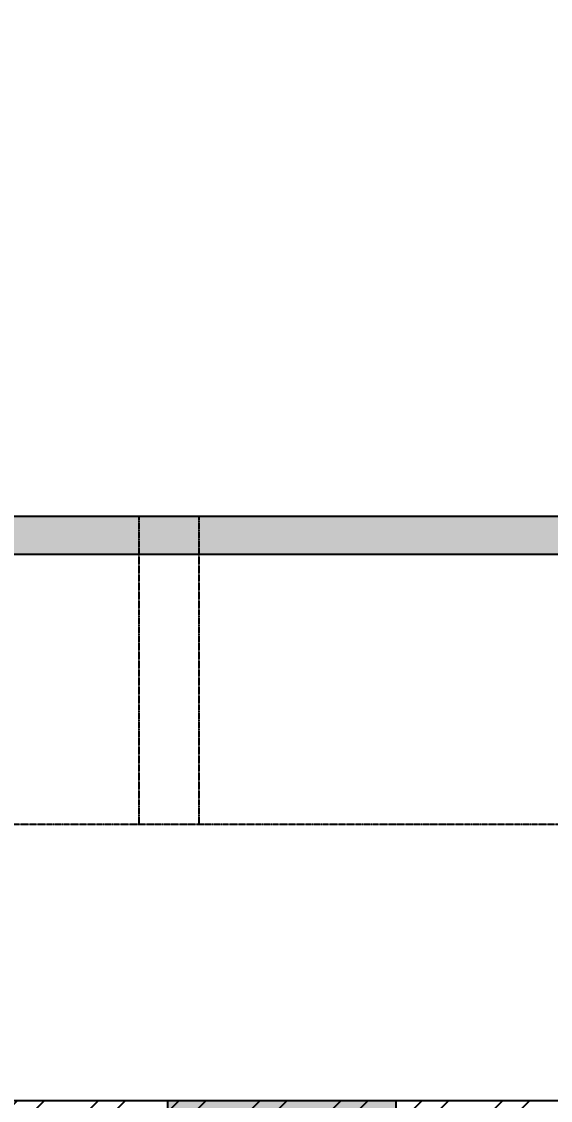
# Model space of a CAD drawing. Header units: millimetres. Extents: x -176651 to 424033, y -469666 to 486614.
# Drawn here: x 167984 to 168865, y 88100 to 89897 of the extents above; entities that cross this region are included whole.
import ezdxf

# ---------------------------------------------------------------- set-up
doc = ezdxf.new("R2010")
doc.units = ezdxf.units.MM
doc.linetypes.add('1625_East Villa$0$DASHED', pattern=[0.75, 0.5, -0.25])
for name, color, linetype in [('1625_East Villa$0$ad-Elevation 10', 8, 'Continuous'), ('1625_East Villa$0$ad-Furniture', 8, 'Continuous'), ('1625_East Villa$0$ad-Wall', 8, 'Continuous'), ('1625_East Villa$0$ad-Wall hatch', 8, 'Continuous'), ('1625E_Columns$0$ad-Column', 8, 'Continuous'), ('1625E_Columns$0$ad-Column Hatch', 8, 'Continuous'), ('Site Levels$0$ad-Lvl-Plinth', 30, 'Continuous')]:
    doc.layers.add(name, color=color, linetype=linetype)
doc.layers.add('1625_East Villa$0$ad-Landscape', color=8, linetype='Continuous', lineweight=35)
doc.styles.add('Site Levels$0$Sections_The woods Site plan_Entrances$0$Standard', font='arial.ttf')

# ---------------------------------------------------------------- blocks, each defined once
blk = doc.blocks.new('1625_East Villa$0$bamboo')
at = {"layer": '1625_East Villa$0$ad-Landscape', "color": 76}
for p, q in [((-57.1, 6), (-247.1, -49.8)), ((-12.4, -16.3), (-113, -440.5)), ((77, -94.4), (121.7, -172.6)), ((-470.6, -139.1), (-761.2, -217.2))]:
    blk.add_line(p, q, dxfattribs=at)
at = {"layer": '1625_East Villa$0$ad-Landscape', "color": 62}
blk.add_line((-124.2, -652.6), (-157.7, -842.3), dxfattribs=at)
at = {"layer": '1625_East Villa$0$ad-Landscape', "color": 76}
for points in [[(-510.6, -20.7), (-560, 126.9), (-536.5, -42), (-510.6, -20.7)], [(-494.9, -22.2), (-353, 51.3), (-466.5, -56.7), (-487.8, -30.9)], [(319, -89.9), (285.1, -119.1), (265.6, 40.8), (311.8, -81.4)], [(257.2, -69.4), (216.1, -90.1), (153, 17.6), (248.8, -76.7)], [(-535, -26.3), (-506.5, -60.8), (-666.8, -77), (-543.6, -33.4)], [(-174.3, -160.5), (-173.7, -0.6), (-130.6, -151.3), (-163.4, -158.2)], [(620.2, -20.1), (509.9, -11.8), (602, -50.4), (611.7, -27.3)], [(706.2, -34.4), (782.6, -174.8), (672.3, -63.6), (697.7, -41.7)], [(868.3, -184.3), (818.9, -36.7), (842.4, -205.6), (868.3, -184.3)], [(325.1, -114.1), (471.7, -61.8), (303.3, -88.7), (325.1, -114.1)], [(568.1, -79.5), (505.1, -74.8), (519.6, -91.7), (559.6, -86.8)], [(631.1, -84.2), (625.1, -163), (608.1, -74.6), (623.8, -75.8)], [(-511, -108), (-521.6, -218), (-481.1, -126.7), (-503.9, -116.6)], [(-446.7, -98.3), (-368, -105.9), (-456.8, -121.2), (-455.3, -105.4)], [(-84.5, -153), (-41.3, -86.9), (-69, -172.5), (-82.2, -163.9)], [(237.9, -115.5), (127.6, -107.2), (219.7, -145.8), (229.4, -122.8)], [(884, -185.9), (1025.9, -112.3), (912.4, -220.4), (891.1, -194.5)], [(988, -239.9), (954.1, -269), (934.6, -109.2), (980.8, -231.4)], [(-183, -173.7), (-336.7, -149), (-176.1, -206.5), (-183, -173.7)], [(323.9, -129.9), (400.4, -270.3), (290, -159), (315.4, -137.2)], [(360, -280.8), (326.1, -310), (306.6, -150.1), (352.7, -272.3)], [(494.6, -296.8), (495.3, -137), (538.4, -287.6), (505.6, -294.5)], [(926.2, -219.4), (885, -240.1), (822, -132.4), (917.7, -226.7)], [(-452.7, -161.2), (-458.7, -224.1), (-441.4, -209.9), (-445.5, -169.8)], [(-189.3, -197.8), (-145.6, -188.6), (-205.5, -338.1), (-187, -208.8)], [(-31.6, -187.5), (21.3, -222), (16.7, -200.1), (-20.7, -185.2)], [(185.8, -175), (122.8, -170.2), (137.4, -187.2), (177.4, -182.3)], [(298.2, -260.3), (257, -281), (193.9, -173.3), (289.7, -267.6)], [(248.8, -179.7), (242.8, -258.4), (225.8, -170), (241.6, -171.2)], [(922.9, -320.7), (873.5, -173.1), (897.1, -342), (922.9, -320.7)], [(-105.9, -214.5), (-13.2, -274.9), (-75.4, -196.7), (-94.9, -212.2)], [(114.3, -335.4), (80.4, -364.5), (60.9, -204.6), (107, -326.9)], [(584.4, -289.3), (627.6, -223.2), (600, -308.9), (586.7, -300.3)], [(843.9, -189.9), (872.4, -224.4), (712.1, -240.6), (835.3, -197)], [(994.1, -264.1), (1140.7, -211.8), (972.3, -238.7), (994.1, -264.1)], [(-363.6, -376.3), (-397.5, -405.4), (-417, -245.5), (-370.9, -367.8)], [(-196.6, -388.9), (-246, -241.3), (-222.5, -410.2), (-196.6, -388.9)], [(-145, -245.6), (-99, -247.3), (-95.6, -372), (-134.1, -243.3)], [(52.5, -314.9), (11.3, -335.6), (-51.8, -227.9), (44, -322.2)], [(366.1, -305), (512.7, -252.7), (344.3, -279.6), (366.1, -305)], [(822.2, -251.3), (842, -292.9), (733.1, -353.8), (829.3, -259.9)], [(906.9, -265.5), (796.6, -257.2), (888.7, -295.8), (898.4, -272.8)], [(932.3, -262), (1010.9, -269.6), (922.2, -284.8), (923.7, -269.1)], [(938.6, -322.2), (1080.5, -248.7), (967.1, -356.7), (945.7, -330.8)], [(-425.4, -355.8), (-466.6, -376.5), (-529.7, -268.8), (-433.9, -363.1)], [(278.8, -306.4), (168.6, -298.1), (260.7, -336.7), (270.4, -313.7)], [(486, -310), (332.3, -285.3), (492.9, -342.8), (486, -310)], [(663.5, -416.2), (614.1, -268.5), (637.6, -437.5), (663.5, -416.2)], [(867.9, -271.6), (857.4, -381.7), (897.8, -290.4), (875, -280.2)], [(992.9, -279.9), (1069.3, -420.3), (959, -309), (984.4, -287.2)], [(-180.9, -390.4), (-39, -316.9), (-152.5, -424.9), (-173.8, -399)], [(120.3, -359.6), (266.9, -307.2), (98.5, -334.2), (120.3, -359.6)], [(364.9, -320.8), (441.3, -461.2), (331, -349.9), (356.4, -328.1)], [(479.7, -334.2), (523.4, -325), (463.5, -474.5), (482, -345.1)], [(563.1, -350.9), (655.8, -411.2), (593.6, -333), (574, -348.6)], [(637.4, -323.8), (690.3, -358.3), (685.7, -336.5), (648.3, -321.5)], [(898.6, -326.3), (927, -360.8), (766.8, -377), (889.9, -333.4)], [(854.8, -325), (791.8, -320.2), (806.4, -337.2), (846.3, -332.2)], [(917.8, -329.7), (911.8, -408.4), (894.8, -320), (910.5, -321.2)], [(926.3, -324.9), (920.3, -387.8), (937.5, -373.5), (933.4, -333.5)], [(-357.5, -400.5), (-210.9, -348.1), (-379.3, -375.1), (-357.5, -400.5)], [(-73.8, -511.6), (-123.1, -364), (-99.6, -532.9), (-73.8, -511.6)], [(33.1, -361), (-77.2, -352.7), (14.9, -391.3), (24.6, -368.2)], [(119.1, -375.3), (195.6, -515.7), (85.2, -404.5), (110.7, -382.6)], [(226.8, -365.9), (163.8, -361.1), (178.3, -378.1), (218.3, -373.2)], [(289.8, -370.6), (283.8, -449.3), (266.8, -360.9), (282.5, -362.1)], [(524, -381.9), (570, -383.6), (573.4, -508.4), (534.9, -379.6)], [(679.2, -417.7), (821.1, -344.1), (707.7, -452.2), (686.3, -426.3)], [(-444.7, -401.9), (-555, -393.6), (-462.9, -432.2), (-453.2, -409.1)], [(-358.7, -416.2), (-282.3, -556.6), (-392.6, -445.4), (-367.2, -423.5)], [(-221, -394.5), (-192.5, -429), (-352.8, -445.2), (-229.6, -401.6)], [(-19, -420.4), (-82, -415.7), (-67.4, -432.6), (-27.4, -427.7)], [(44, -425.1), (38, -503.9), (21, -415.5), (36.8, -416.7)], [(598.6, -492.1), (557.4, -512.8), (494.3, -405.1), (590.1, -499.4)], [(660.4, -512.6), (626.5, -541.8), (607, -381.9), (653.1, -504.2)], [(813.7, -538.9), (764.3, -391.3), (787.8, -560.2), (813.7, -538.9)], [(876.8, -387.7), (896.6, -429.3), (787.7, -490.1), (883.9, -396.3)], [(922.5, -407.9), (912, -518), (952.4, -426.7), (929.6, -416.6)], [(986.9, -398.3), (1065.5, -405.9), (976.8, -421.1), (978.3, -405.4)], [(-58, -513.1), (83.9, -439.6), (-29.6, -547.6), (-50.9, -521.7)], [(639.2, -421.7), (667.6, -456.2), (507.4, -472.5), (630.5, -428.8)], [(-496.8, -461.3), (-559.8, -456.6), (-545.3, -473.5), (-505.3, -468.6)], [(-433.8, -466), (-439.8, -544.8), (-456.8, -456.4), (-441.1, -457.6)], [(-242.7, -455.8), (-222.9, -497.4), (-331.8, -558.3), (-235.6, -464.5)], [(-197, -476.1), (-207.5, -586.2), (-167.1, -494.9), (-189.9, -484.8)], [(-132.6, -466.5), (-54, -474.1), (-142.8, -489.3), (-141.3, -473.6)], [(617.4, -483.1), (637.2, -524.7), (528.3, -585.6), (624.5, -491.7)], [(666.4, -536.8), (813, -484.5), (644.6, -511.4), (666.4, -536.8)], [(829.4, -540.4), (971.3, -466.8), (857.8, -574.9), (836.5, -549)], [(980.9, -461.2), (974.9, -524.1), (992.1, -509.9), (988, -469.8)], [(-98.1, -517.2), (-69.7, -551.7), (-229.9, -567.9), (-106.7, -524.3)], [(-138.6, -529.4), (-144.7, -592.3), (-127.4, -578.1), (-131.5, -538)], [(579.2, -538.2), (468.9, -529.9), (561.1, -568.5), (570.7, -545.5)], [(663.1, -503.4), (652.6, -613.5), (693, -522.2), (670.2, -512)], [(727.5, -493.8), (806.1, -501.4), (717.4, -516.6), (718.9, -500.9)], [(-363.6, -689.9), (-397.5, -719), (-417, -559.2), (-370.9, -681.4)], [(414.6, -689.9), (380.7, -719), (361.2, -559.2), (407.3, -681.4)], [(551.1, -689.9), (517.2, -719), (497.7, -559.2), (543.9, -681.4)], [(665.2, -552.6), (741.7, -693), (631.3, -581.7), (656.8, -559.9)], [(789.3, -544.5), (817.8, -578.9), (657.5, -595.2), (780.7, -551.6)], [(721.5, -556.7), (715.5, -619.6), (732.7, -605.4), (728.6, -565.3)], [(936.5, -702.5), (887.2, -554.9), (910.7, -723.8), (936.5, -702.5)], [(767.6, -605.8), (787.4, -647.4), (678.5, -708.3), (774.7, -614.5)], [(813.3, -626.1), (802.7, -736.2), (843.2, -644.9), (820.4, -634.7)], [(877.7, -616.5), (956.3, -624.1), (867.5, -639.3), (869, -623.6)], [(952.3, -704), (1094.2, -630.5), (980.7, -738.5), (959.4, -712.7)], [(871.6, -679.4), (865.6, -742.3), (882.9, -728.1), (878.8, -688)], [(912.2, -708.1), (940.6, -742.6), (780.4, -758.8), (903.6, -715.2)], [(890.5, -769.5), (910.3, -811.1), (801.3, -871.9), (897.6, -778.1)], [(936.1, -789.8), (925.6, -899.8), (966.1, -808.5), (943.2, -798.4)], [(796.9, -949), (763, -978.1), (743.5, -818.2), (789.6, -940.5)], [(735.1, -928.5), (693.9, -949.2), (630.8, -841.5), (726.6, -935.8)], [(803, -973.2), (949.5, -920.8), (781.1, -947.8), (803, -973.2)], [(801.8, -988.9), (878.2, -1129.3), (767.9, -1018.1), (793.3, -996.2)], [(726.7, -1038.7), (720.7, -1117.5), (703.7, -1029.1), (719.4, -1030.3)], [(651.9, -1167.6), (793.8, -1094.1), (680.3, -1202.1), (659, -1176.3)], [(700.2, -1243.7), (778.8, -1251.3), (690.1, -1266.6), (691.6, -1250.8)]]:
    blk.add_lwpolyline(points, dxfattribs=at)
at = {"layer": '1625_East Villa$0$ad-Landscape', "color": 62}
for points in [[(-780.4, -124), (-821.5, -144.7), (-884.6, -37), (-788.8, -131.3)], [(-875.9, -24.9), (-881.9, -87.8), (-864.7, -73.6), (-868.8, -33.5)], [(-718.6, -144.5), (-752.5, -173.6), (-772, -13.7), (-725.8, -136)], [(-556.7, -87.7), (-536.9, -129.3), (-645.8, -190.1), (-549.6, -96.3)], [(-712.5, -168.7), (-565.9, -116.3), (-734.3, -143.3), (-712.5, -168.7)], [(-799.7, -170.1), (-910, -161.8), (-817.9, -200.4), (-808.2, -177.3)], [(-713.7, -184.4), (-637.3, -324.8), (-747.6, -213.6), (-722.2, -191.7)], [(-851.8, -229.5), (-914.8, -224.8), (-900.2, -241.7), (-860.3, -236.8)], [(-788.8, -234.2), (-794.8, -313), (-811.8, -224.6), (-796, -225.8)], [(-841.4, -403.5), (-875.3, -432.7), (-894.8, -272.8), (-848.7, -395.1)], [(-835.4, -427.8), (-688.8, -375.4), (-857.2, -402.4), (-835.4, -427.8)], [(-836.6, -443.5), (-760.1, -583.9), (-870.5, -472.6), (-845, -450.8)], [(-425.4, -669.4), (-466.6, -690.1), (-529.7, -582.4), (-433.9, -676.7)], [(-119.8, -578.6), (-100, -620.2), (-209, -681), (-112.7, -587.2)], [(-74.2, -598.9), (-84.7, -708.9), (-44.2, -617.6), (-67, -607.5)], [(8.2, -743.4), (-41.2, -595.8), (-17.7, -764.7), (8.2, -743.4)], [(-9.8, -589.2), (68.8, -596.8), (-19.9, -612), (-18.4, -596.3)], [(352.8, -669.4), (311.6, -690.1), (248.5, -582.4), (344.3, -676.7)], [(489.3, -669.4), (448.2, -690.1), (385.1, -582.4), (480.9, -676.7)], [(527.1, -597.7), (464.1, -593), (478.7, -609.9), (518.7, -605)], [(590.2, -602.4), (584.1, -681.2), (567.1, -592.8), (582.9, -593.9)], [(-827.8, -744.4), (-861.7, -773.6), (-881.2, -613.7), (-835.1, -736)], [(-589.2, -724), (-630.4, -744.6), (-693.5, -636.9), (-597.7, -731.2)], [(-527.4, -744.4), (-561.3, -773.6), (-580.8, -613.7), (-534.7, -736)], [(-357.5, -714.1), (-210.9, -661.7), (-379.3, -688.7), (-357.5, -714.1)], [(-15.8, -652.1), (-21.8, -715), (-4.6, -700.8), (-8.7, -660.7)], [(23.9, -744.9), (165.8, -671.4), (52.3, -779.4), (31, -753.6)], [(420.7, -714.1), (567.3, -661.7), (398.9, -688.7), (420.7, -714.1)], [(557.2, -714.1), (703.8, -661.7), (535.4, -688.7), (557.2, -714.1)], [(-821.7, -768.6), (-675.1, -716.3), (-843.5, -743.3), (-821.7, -768.6)], [(-444.7, -715.5), (-555, -707.2), (-462.9, -745.8), (-453.2, -722.8)], [(-521.3, -768.6), (-374.8, -716.3), (-543.2, -743.3), (-521.3, -768.6)], [(284.5, -805.8), (243.4, -826.4), (180.3, -718.7), (276.1, -813.1)], [(333.5, -715.5), (223.2, -707.2), (315.3, -745.8), (325, -722.8)], [(346.4, -826.2), (312.4, -855.4), (293, -695.5), (339.1, -817.8)], [(470, -715.5), (359.7, -707.2), (451.8, -745.8), (461.5, -722.8)], [(-358.7, -729.9), (-282.3, -870.2), (-392.6, -759), (-367.2, -737.1)], [(-16.2, -749), (12.3, -783.5), (-148, -799.7), (-24.8, -756.1)], [(419.5, -729.9), (495.9, -870.2), (385.6, -759), (411, -737.1)], [(556, -729.9), (632.4, -870.2), (522.1, -759), (547.5, -737.1)], [(-822.9, -784.4), (-746.5, -924.8), (-856.8, -813.5), (-831.4, -791.7)], [(-608.6, -770), (-718.8, -761.8), (-626.7, -800.3), (-617.1, -777.3)], [(-513.8, -908.1), (-547.7, -937.2), (-567.2, -777.3), (-521, -899.6)], [(-496.8, -774.9), (-559.8, -770.2), (-545.3, -787.1), (-505.3, -782.2)], [(-522.5, -784.4), (-446.1, -924.8), (-556.4, -813.5), (-531, -791.7)], [(-433.8, -779.7), (-439.8, -858.4), (-456.8, -770), (-441.1, -771.2)], [(281.4, -774.9), (218.4, -770.2), (232.9, -787.1), (272.9, -782.2)], [(344.4, -779.7), (338.4, -858.4), (321.4, -770), (337.1, -771.2)], [(417.9, -774.9), (354.9, -770.2), (369.5, -787.1), (409.4, -782.2)], [(480.9, -779.7), (474.9, -858.4), (457.9, -770), (473.7, -771.2)], [(-865.6, -975.2), (-915, -827.6), (-891.5, -996.5), (-865.6, -975.2)], [(-660.6, -829.5), (-723.6, -824.8), (-709.1, -841.7), (-669.1, -836.8)], [(-575.6, -887.6), (-616.8, -908.3), (-679.8, -800.6), (-584, -894.9)], [(-597.6, -834.2), (-603.6, -913), (-620.7, -824.6), (-604.9, -825.7)], [(-37.9, -810.4), (-18.1, -852), (-127, -912.8), (-30.8, -819)], [(7.8, -830.7), (-2.8, -940.7), (37.7, -849.4), (14.9, -839.3)], [(72.2, -821), (150.8, -828.6), (62, -843.8), (63.5, -828.1)], [(352.4, -850.5), (499, -798.1), (330.6, -825.1), (352.4, -850.5)], [(-227.1, -1003.5), (-261, -1032.7), (-280.5, -872.8), (-234.3, -995)], [(265.2, -851.8), (154.9, -843.6), (247, -882.2), (256.7, -859.1)], [(209.8, -1003.5), (175.9, -1032.7), (156.4, -872.8), (202.6, -995)], [(351.2, -866.2), (427.7, -1006.6), (317.3, -895.4), (342.8, -873.5)], [(-849.9, -976.7), (-708, -903.2), (-821.4, -1011.2), (-842.8, -985.4)], [(-507.7, -932.3), (-361.1, -879.9), (-529.5, -906.9), (-507.7, -932.3)], [(-288.9, -983), (-330, -1003.7), (-393.1, -896), (-297.3, -990.3)], [(148, -983), (106.8, -1003.7), (43.8, -896), (139.5, -990.3)], [(66.1, -883.9), (60.1, -946.8), (77.4, -932.6), (73.3, -892.5)], [(213.1, -911.3), (150.1, -906.6), (164.7, -923.5), (204.7, -918.6)], [(276.1, -916), (270.1, -994.8), (253.1, -906.4), (268.9, -907.6)], [(-616.5, -1023.9), (-657.7, -1044.6), (-720.8, -936.9), (-625, -1031.2)], [(-594.9, -933.7), (-705.2, -925.4), (-613.1, -964), (-603.4, -940.9)], [(-554.7, -1044.4), (-588.6, -1073.6), (-608.1, -913.7), (-562, -1036)], [(-508.9, -948), (-432.5, -1088.4), (-542.8, -977.2), (-517.4, -955.3)], [(-889.9, -980.8), (-861.5, -1015.3), (-1021.7, -1031.5), (-898.6, -987.9)], [(-302.5, -1064.9), (-343.7, -1085.5), (-406.8, -977.8), (-311, -1072.1)], [(-240.7, -1085.3), (-274.6, -1114.5), (-294.1, -954.6), (-248, -1076.9)], [(-221, -1027.7), (-74.4, -975.4), (-242.8, -1002.3), (-221, -1027.7)], [(-60.1, -1097.9), (-109.5, -950.3), (-85.9, -1119.2), (-60.1, -1097.9)], [(215.9, -1027.7), (362.5, -975.4), (194.1, -1002.3), (215.9, -1027.7)], [(715.7, -974.6), (605.5, -966.3), (697.6, -1004.9), (707.3, -981.8)], [(-647, -993.1), (-710, -988.4), (-695.4, -1005.3), (-655.5, -1000.4)], [(-584, -997.8), (-590, -1076.6), (-607, -988.2), (-591.3, -989.4)], [(-548.6, -1068.6), (-402.1, -1016.3), (-570.5, -1043.2), (-548.6, -1068.6)], [(-308.2, -1029.1), (-418.5, -1020.8), (-326.4, -1059.4), (-316.7, -1036.4)], [(128.7, -1029.1), (18.4, -1020.8), (110.5, -1059.4), (120.2, -1036.4)], [(636.2, -1166.1), (586.8, -1018.5), (610.3, -1187.4), (636.2, -1166.1)], [(-866, -1062.5), (-876.5, -1172.5), (-836.1, -1081.2), (-858.9, -1071.1)], [(-801.6, -1052.8), (-723, -1060.4), (-811.7, -1075.7), (-810.2, -1059.9)], [(-635.9, -1070), (-746.1, -1061.7), (-654, -1100.3), (-644.4, -1077.3)], [(-234.6, -1109.5), (-88.1, -1057.2), (-256.5, -1084.1), (-234.6, -1109.5)], [(-222.2, -1043.5), (-145.8, -1183.9), (-256.1, -1072.6), (-230.7, -1050.8)], [(-44.4, -1099.5), (97.5, -1025.9), (-15.9, -1134), (-37.3, -1108.1)], [(214.7, -1043.5), (291.1, -1183.9), (180.8, -1072.6), (206.2, -1050.8)], [(376.8, -1193.4), (327.4, -1045.8), (350.9, -1214.7), (376.8, -1193.4)], [(663.7, -1034), (600.7, -1029.3), (615.2, -1046.2), (655.2, -1041.3)], [(-549.8, -1084.4), (-473.4, -1224.8), (-583.8, -1113.5), (-558.3, -1091.7)], [(-360.3, -1088.6), (-423.3, -1083.8), (-408.7, -1100.8), (-368.8, -1095.8)], [(-297.3, -1093.3), (-303.3, -1172), (-320.3, -1083.6), (-304.5, -1084.8)], [(76.6, -1088.6), (13.6, -1083.8), (28.1, -1100.8), (68.1, -1095.8)], [(144.7, -1234.3), (95.3, -1086.7), (118.8, -1255.6), (144.7, -1234.3)], [(139.6, -1093.3), (133.6, -1172), (116.6, -1083.6), (132.3, -1084.8)], [(-807.6, -1115.7), (-813.6, -1178.6), (-796.4, -1164.4), (-800.5, -1124.4)], [(-687.9, -1129.5), (-751, -1124.7), (-736.4, -1141.7), (-696.4, -1136.8)], [(-624.9, -1134.2), (-630.9, -1213), (-648, -1124.6), (-632.2, -1125.7)], [(-321.9, -1110.9), (-432.1, -1102.7), (-340, -1141.2), (-330.3, -1118.2)], [(-235.8, -1125.3), (-159.4, -1265.7), (-269.7, -1154.4), (-244.3, -1132.6)], [(-84.4, -1103.5), (-56, -1138), (-216.2, -1154.2), (-93.1, -1110.6)], [(392.5, -1194.9), (534.4, -1121.4), (420.9, -1229.4), (399.6, -1203.5)], [(-373.9, -1170.4), (-436.9, -1165.7), (-422.4, -1182.6), (-382.4, -1177.7)], [(-310.9, -1175.1), (-316.9, -1253.9), (-334, -1165.5), (-318.2, -1166.6)], [(-106.2, -1164.9), (-86.3, -1206.5), (-195.3, -1267.4), (-99.1, -1173.5)], [(3.9, -1175.6), (82.5, -1183.2), (-6.2, -1198.4), (-4.7, -1182.7)], [(160.4, -1235.8), (302.3, -1162.3), (188.8, -1270.3), (167.5, -1244.4)], [(611.8, -1171.7), (640.3, -1206.2), (480.1, -1222.4), (603.2, -1178.8)], [(-60.5, -1185.2), (-71, -1295.3), (-30.6, -1204), (-53.4, -1193.8)], [(352.4, -1199), (380.9, -1233.5), (220.7, -1249.7), (343.8, -1206.1)], [(120.3, -1239.9), (148.8, -1274.4), (-11.4, -1290.6), (111.7, -1247)], [(-2.1, -1238.5), (-8.1, -1301.4), (9.1, -1287.1), (5, -1247.1)], [(590.1, -1233.1), (609.9, -1274.7), (501, -1335.5), (597.2, -1241.7)], [(330.7, -1260.4), (350.5, -1301.9), (241.6, -1362.8), (337.8, -1269)], [(376.4, -1280.6), (365.9, -1390.7), (406.3, -1299.4), (383.5, -1289.3)], [(440.8, -1271), (519.4, -1278.6), (430.7, -1293.8), (432.2, -1278.1)], [(635.8, -1253.4), (625.3, -1363.4), (665.7, -1272.1), (642.9, -1262)], [(98.6, -1301.3), (118.4, -1342.9), (9.5, -1403.7), (105.7, -1309.9)], [(144.3, -1321.5), (133.8, -1431.6), (174.2, -1340.3), (151.4, -1330.2)], [(208.7, -1311.9), (287.3, -1319.5), (198.6, -1334.7), (200.1, -1319)], [(694.2, -1306.6), (688.2, -1369.5), (705.4, -1355.3), (701.3, -1315.3)], [(434.8, -1333.9), (428.8, -1396.8), (446, -1382.6), (441.9, -1342.5)], [(202.7, -1374.8), (196.7, -1437.7), (213.9, -1423.5), (209.8, -1383.4)]]:
    blk.add_lwpolyline(points, dxfattribs=at)
blk = doc.blocks.new('1625_East Villa$0$zw$DAD3')
at = {"transparency": 33554610}
h = blk.add_hatch(dxfattribs=at)
h.set_pattern_fill('DOTS', color=35, scale=20, angle=360)
h.set_pattern_definition([(360, (-800139.518, 271344.397), (15.875, 31.75), [0, -31.75])])
h.paths.add_polyline_path([(450, -2530), (2915, -2530), (2915, -450), (450, -450)])
at = {"layer": '1625_East Villa$0$ad-Elevation 10', "linetype": '1625_East Villa$0$DASHED'}
blk.add_lwpolyline([(0, -2980), (3365, -2980), (3365, 0), (0, 0)], close=True, dxfattribs=at)
for points in [[(1071.7, 0), (1071.7, -2980)], [(1171.7, 0), (1171.7, -2980)], [(0, -1936.7), (3365, -1936.7)], [(0, -2036.7), (3365, -2036.7)]]:
    blk.add_lwpolyline(points, dxfattribs=at)
at = {"layer": '1625_East Villa$0$ad-Elevation 10'}
blk.add_lwpolyline([(450, -2530), (2915, -2530), (2915, -450), (450, -450)], close=True, dxfattribs=at)
at = {"layer": '1625_East Villa$0$ad-Landscape', "linetype": 'Continuous', "xscale": 0.473259546584505, "yscale": 0.473259546584505, "zscale": 0.473259546584505, "rotation": 359.9999999999999}
blk.add_blockref('1625_East Villa$0$bamboo', (1292.6, -1624.9), dxfattribs=at)
blk = doc.blocks.new('1625_East Villa$0$zw$D46D')
at = {"layer": '1625_East Villa$0$ad-Furniture'}
blk.add_blockref('1625_East Villa$0$zw$DAD3', (3610, 8185), dxfattribs=at)
blk = doc.blocks.new('1625_East Villa$0$zw$42B5')
at = {"layer": '1625_East Villa$0$ad-Wall hatch', "transparency": 33554610}
h = blk.add_hatch(dxfattribs=at)
h.set_pattern_fill('ANSI32', color=256, scale=10)
h.set_pattern_definition([(45, (-1040635.14, 674820.02), (-67.351921, 67.351921), []), (45, (-1040590.24, 674820.02), (-67.351921, 67.351921), [])])
h.paths.add_polyline_path([(12120, 13620), (12120, 10220), (11890, 10220), (11890, 13390), (7240, 13390), (7240, 8645), (4245, 8645), (4245, 8875), (4445, 8875), (4445, 9370), (4560, 9370), (4560, 8760), (7010, 8760), (7010, 10500), (6360, 10500), (6360, 10615), (7010, 10615), (7010, 13390), (4560, 13390), (4560, 10615), (5560, 10615), (5560, 10500), (4445, 10500), (4445, 13390), (230, 13390), (230, 8875), (3345, 8875), (3345, 8645), (3060, 8645), (3060, 4745), (3345, 4745), (3345, 4515), (230, 4515), (230, 230), (4995, 230), (4995, 3130), (6060, 3130), (6060, 3015), (5110, 3015), (5110, 230), (8310, 230), (8310, 3015), (6860, 3015), (6860, 3130), (8310, 3130), (8310, 4630), (5110, 4630), (5110, 3930), (4995, 3930), (4995, 4515), (4245, 4515), (4245, 4745), (8540, 4745), (8540, 230), (9240, 230), (9240, 0), (0, 0), (0, 4745), (2830, 4745), (2830, 8645), (0, 8645), (0, 13620)])
at = {"layer": '1625_East Villa$0$ad-Wall'}
blk.add_lwpolyline([(4245, 4515), (4245, 4745), (8540, 4745), (8540, 230)], dxfattribs=at)
blk = doc.blocks.new('1625E_Columns$0$zw$6AA0')
at = {"layer": '1625E_Columns$0$ad-Column Hatch', "transparency": 33554687}
h = blk.add_hatch(color=256, dxfattribs=at)
h.dxf.hatch_style = 1
h.paths.add_polyline_path([(0, -230), (380, -230), (380, 0), (0, 0)])
at = {"layer": '1625E_Columns$0$ad-Column'}
blk.add_lwpolyline([(0, -230), (380, -230), (380, 0), (0, 0)], close=True, dxfattribs=at)
blk = doc.blocks.new('1625E_Columns')
at = {"layer": '1625E_Columns$0$ad-Column', "xscale": -1, "rotation": 359.9999999999997}
blk.add_blockref('1625E_Columns$0$zw$6AA0', (5110, 4745), dxfattribs=at)
blk = doc.blocks.new('1625_East Villa')
at = {"layer": '1625_East Villa$0$ad-Furniture'}
blk.add_blockref('1625_East Villa$0$zw$D46D', (0, 0), dxfattribs=at)
at = {"layer": '1625_East Villa$0$ad-Wall'}
blk.add_blockref('1625_East Villa$0$zw$42B5', (0, 0), dxfattribs=at)
blk.add_blockref('1625E_Columns', (0, 0))
blk = doc.blocks.new("All Plot's Villa Plans")
at = {"ltscale": 5}
blk.add_blockref('1625_East Villa', (163497.6, 83354.9), dxfattribs=at)
blk = doc.blocks.new('Site Levels$0$zw$63CD')
at = {"layer": 'Site Levels$0$ad-Lvl-Plinth', "insert": (176960.2, -9085.2), "char_height": 1269.985, "width": 5416.267, "attachment_point": 5, "style": 'Site Levels$0$Sections_The woods Site plan_Entrances$0$Standard', "bg_fill": 19, "box_fill_scale": 1.5, "bg_fill_color": 257, "bg_fill_transparency": 0}
blk.add_mtext('\\pxt4;498.32', dxfattribs=at)
blk = doc.blocks.new('Site Levels')
at = {"layer": 'Site Levels$0$ad-Lvl-Plinth', "ltscale": 5}
blk.add_blockref('Site Levels$0$zw$63CD', (-5982.9, 99418.6), dxfattribs=at)

msp = doc.modelspace()

# ---------------------------------------------------------------- block references
at = {"ltscale": 5}
msp.add_blockref("All Plot's Villa Plans", (0, 0), dxfattribs=at)

# ---------------------------------------------------------------- next in the draw order: block references
msp.add_blockref('Site Levels', (0, 0), dxfattribs=at)

doc.saveas('drawing.dxf')
